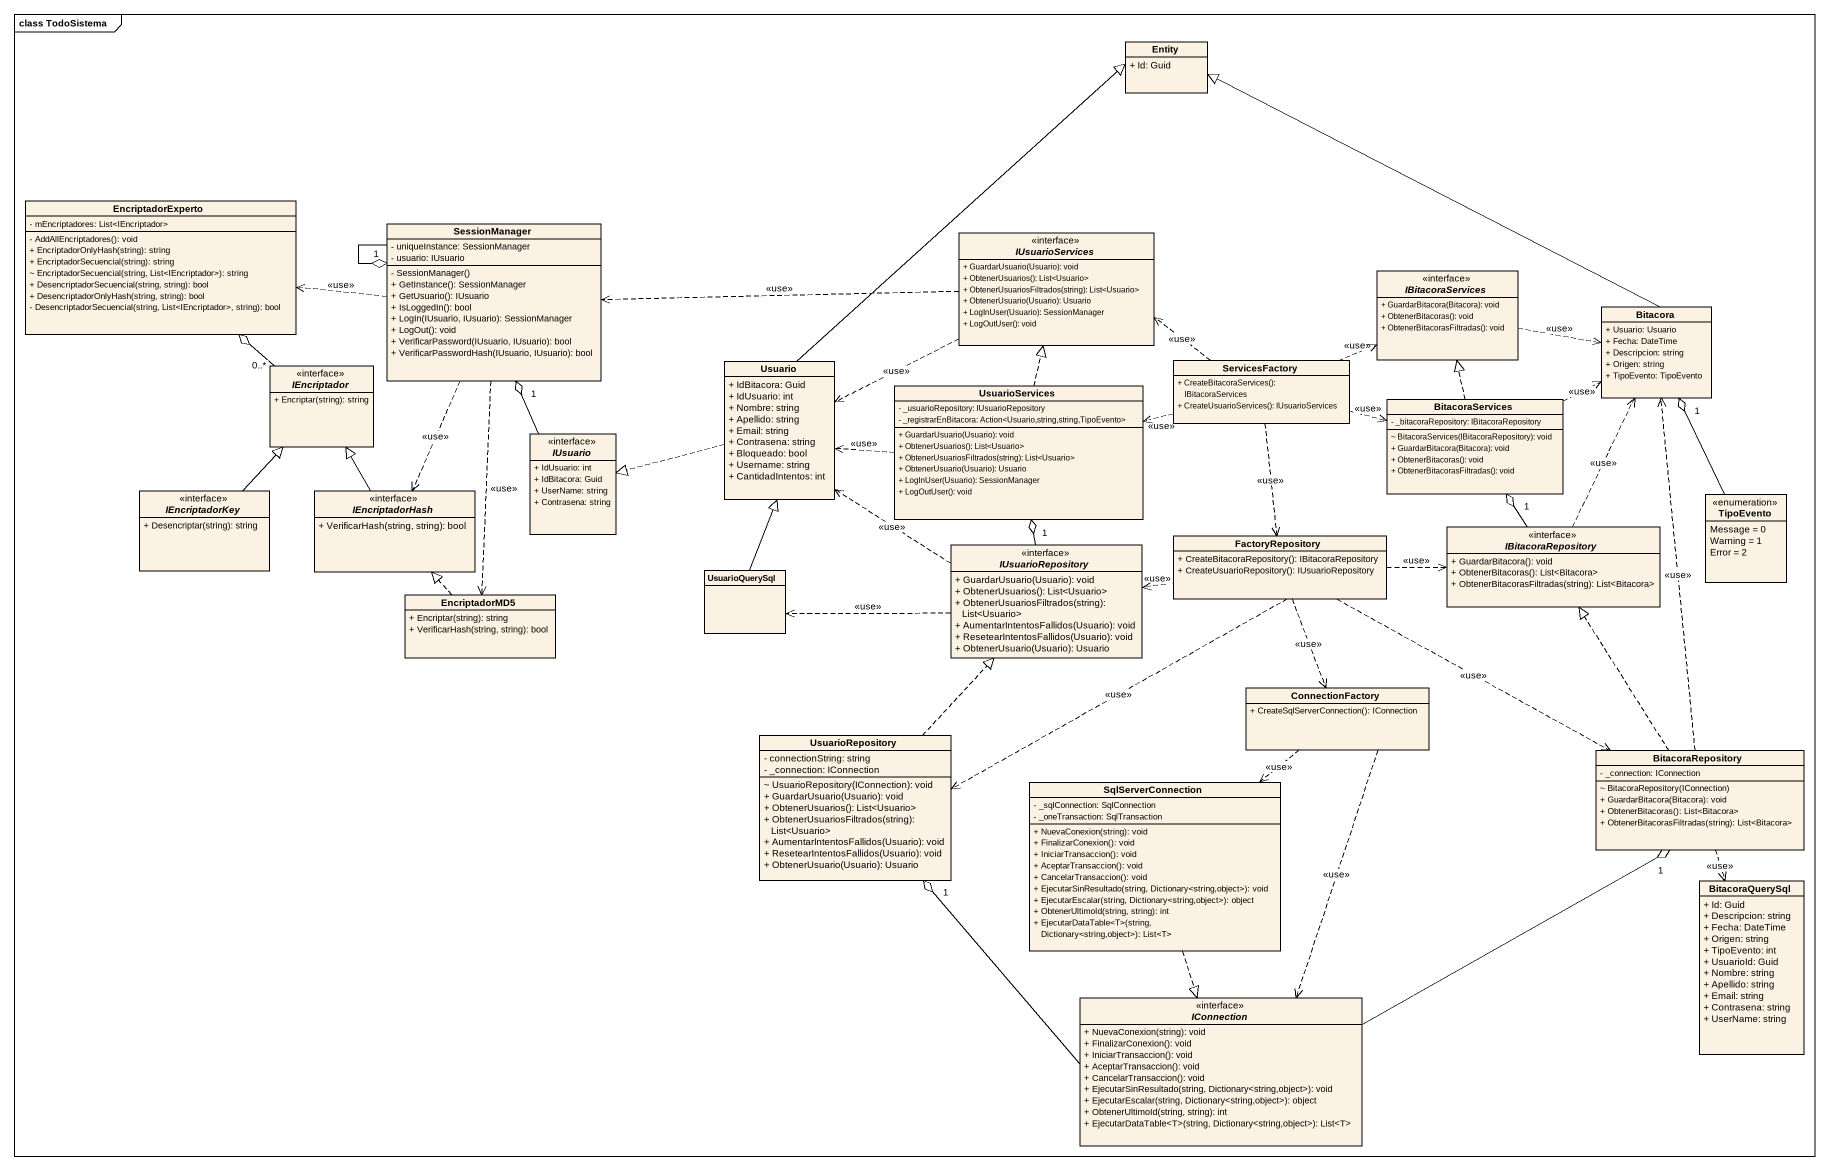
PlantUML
@startuml
mainframe class TodoSistema
hide circle
hide empty members
skinparam classAttributeIconSize 0
class "Entity" as Entity_ {
  + Id: Guid
}
class EncriptadorExperto {
  - mEncriptadores: List<IEncriptador>
  - AddAllEncriptadores(): void
  + EncriptadorOnlyHash(string): string
  + EncriptadorSecuencial(string): string
  ~ EncriptadorSecuencial(string, List<IEncriptador>): string
  + DesencriptadorSecuencial(string, string): bool
  + DesencriptadorOnlyHash(string, string): bool
  - DesencriptadorSecuencial(string, List<IEncriptador>, string): bool
}
class SessionManager {
  - uniqueInstance: SessionManager
  - usuario: IUsuario
  - SessionManager()
  + GetInstance(): SessionManager
  + GetUsuario(): IUsuario
  + IsLoggedIn(): bool
  + LogIn(IUsuario, IUsuario): SessionManager
  + LogOut(): void
  + VerificarPassword(IUsuario, IUsuario): bool
  + VerificarPasswordHash(IUsuario, IUsuario): bool
}
interface IUsuarioServices {
  + GuardarUsuario(Usuario): void
  + ObtenerUsuarios(): List<Usuario>
  + ObtenerUsuariosFiltrados(string): List<Usuario>
  + ObtenerUsuario(Usuario): Usuario
  + LogInUser(Usuario): SessionManager
  + LogOutUser(): void
}
interface IBitacoraServices {
  + GuardarBitacora(Bitacora): void
  + ObtenerBitacoras(): void
  + ObtenerBitacorasFiltradas(): void
}
class Bitacora {
  + Usuario: Usuario
  + Fecha: DateTime
  + Descripcion: string
  + Origen: string
  + TipoEvento: TipoEvento
}
interface IEncriptador {
  + Encriptar(string): string
}
class Usuario {
  + IdBitacora: Guid
  + IdUsuario: int
  + Nombre: string
  + Apellido: string
  + Email: string
  + Contrasena: string
  + Bloqueado: bool
  + Username: string
  + CantidadIntentos: int
}
class UsuarioServices {
  - _usuarioRepository: IUsuarioRepository
  - _registrarEnBitacora: Action<Usuario,string,string,TipoEvento>
  + GuardarUsuario(Usuario): void
  + ObtenerUsuarios(): List<Usuario>
  + ObtenerUsuariosFiltrados(string): List<Usuario>
  + ObtenerUsuario(Usuario): Usuario
  + LogInUser(Usuario): SessionManager
  + LogOutUser(): void
}
class ServicesFactory {
  + CreateBitacoraServices(): IBitacoraServices
  + CreateUsuarioServices(): IUsuarioServices
}
class BitacoraServices {
  - _bitacoraRepository: IBitacoraRepository
  ~ BitacoraServices(IBitacoraRepository): void
  + GuardarBitacora(Bitacora): void
  + ObtenerBitacoras(): void
  + ObtenerBitacorasFiltradas(): void
}
interface IUsuario {
  + IdUsuario: int
  + IdBitacora: Guid
  + UserName: string
  + Contrasena: string
}
interface IEncriptadorKey {
  + Desencriptar(string): string
}
interface IEncriptadorHash {
  + VerificarHash(string, string): bool
}
enum TipoEvento {
  Message = 0
  Warning = 1
  Error = 2
}
interface IUsuarioRepository {
  + GuardarUsuario(Usuario): void
  + ObtenerUsuarios(): List<Usuario>
  + ObtenerUsuariosFiltrados(string): List<Usuario>
  + AumentarIntentosFallidos(Usuario): void
  + ResetearIntentosFallidos(Usuario): void
  + ObtenerUsuario(Usuario): Usuario
}
class FactoryRepository {
  + CreateBitacoraRepository(): IBitacoraRepository
  + CreateUsuarioRepository(): IUsuarioRepository
}
interface IBitacoraRepository {
  + GuardarBitacora(): void
  + ObtenerBitacoras(): List<Bitacora>
  + ObtenerBitacorasFiltradas(string): List<Bitacora>
}
class EncriptadorMD5 {
  + Encriptar(string): string
  + VerificarHash(string, string): bool
}
class UsuarioQuerySql
class ConnectionFactory {
  + CreateSqlServerConnection(): IConnection
}
class UsuarioRepository {
  - connectionString: string
  - _connection: IConnection
  ~ UsuarioRepository(IConnection): void
  + GuardarUsuario(Usuario): void
  + ObtenerUsuarios(): List<Usuario>
  + ObtenerUsuariosFiltrados(string): List<Usuario>
  + AumentarIntentosFallidos(Usuario): void
  + ResetearIntentosFallidos(Usuario): void
  + ObtenerUsuario(Usuario): Usuario
}
class BitacoraRepository {
  - _connection: IConnection
  ~ BitacoraRepository(IConnection)
  + GuardarBitacora(Bitacora): void
  + ObtenerBitacoras(): List<Bitacora>
  + ObtenerBitacorasFiltradas(string): List<Bitacora>
}
class SqlServerConnection {
  - _sqlConnection: SqlConnection
  - _oneTransaction: SqlTransaction
  + NuevaConexion(string): void
  + FinalizarConexion(): void
  + IniciarTransaccion(): void
  + AceptarTransaccion(): void
  + CancelarTransaccion(): void
  + EjecutarSinResultado(string, Dictionary<string,object>): void
  + EjecutarEscalar(string, Dictionary<string,object>): object
  + ObtenerUltimoId(string, string): int
  + EjecutarDataTable<T>(string, Dictionary<string,object>): List<T>
}
class BitacoraQuerySql {
  + Id: Guid
  + Descripcion: string
  + Fecha: DateTime
  + Origen: string
  + TipoEvento: int
  + UsuarioId: Guid
  + Nombre: string
  + Apellido: string
  + Email: string
  + Contrasena: string
  + UserName: string
}
interface IConnection {
  + NuevaConexion(string): void
  + FinalizarConexion(): void
  + IniciarTransaccion(): void
  + AceptarTransaccion(): void
  + CancelarTransaccion(): void
  + EjecutarSinResultado(string, Dictionary<string,object>): void
  + EjecutarEscalar(string, Dictionary<string,object>): object
  + ObtenerUltimoId(string, string): int
  + EjecutarDataTable<T>(string, Dictionary<string,object>): List<T>
}
SessionManager .left.> EncriptadorExperto : <<use>>
SessionManager --o "1" SessionManager
SessionManager ..> IEncriptadorHash : <<use>>
SessionManager ..> EncriptadorMD5 : <<use>>
IUsuarioServices .left.> SessionManager : <<use>>
IUsuarioServices .left.> Usuario : <<use>>
IBitacoraServices .right.> Bitacora : <<use>>
Bitacora -left-|> Entity_
IEncriptador -up-o "0..*" EncriptadorExperto
Usuario -up-|> Entity_
Usuario .left.|> IUsuario
UsuarioServices .up.|> IUsuarioServices
UsuarioServices .left.> Usuario : <<use>>
ServicesFactory .left.> IUsuarioServices : <<use>>
ServicesFactory .right.> IBitacoraServices : <<use>>
ServicesFactory .left.> UsuarioServices : <<use>>
ServicesFactory .right.> BitacoraServices : <<use>>
ServicesFactory ..> FactoryRepository : <<use>>
BitacoraServices .up.|> IBitacoraServices
BitacoraServices .right.> Bitacora : <<use>>
IUsuario -up-o "1" SessionManager
IEncriptadorKey -up-|> IEncriptador
IEncriptadorHash -up-|> IEncriptador
TipoEvento -up-o "1" Bitacora
IUsuarioRepository .up.> Usuario : <<use>>
IUsuarioRepository -up-o "1" UsuarioServices
IUsuarioRepository .left.> UsuarioQuerySql : <<use>>
FactoryRepository .left.> IUsuarioRepository : <<use>>
FactoryRepository .right.> IBitacoraRepository : <<use>>
FactoryRepository ..> ConnectionFactory : <<use>>
FactoryRepository .left.> UsuarioRepository : <<use>>
FactoryRepository .right.> BitacoraRepository : <<use>>
IBitacoraRepository .up.> Bitacora : <<use>>
IBitacoraRepository -up-o "1" BitacoraServices
EncriptadorMD5 .up.|> IEncriptadorHash
UsuarioQuerySql -up-|> Usuario
ConnectionFactory ..> SqlServerConnection : <<use>>
ConnectionFactory ..> IConnection : <<use>>
UsuarioRepository .up.|> IUsuarioRepository
BitacoraRepository .up.> Bitacora : <<use>>
BitacoraRepository .up.|> IBitacoraRepository
BitacoraRepository ..> BitacoraQuerySql : <<use>>
SqlServerConnection ..|> IConnection
IConnection -up-o "1" UsuarioRepository
IConnection -right-o "1" BitacoraRepository
@enduml
